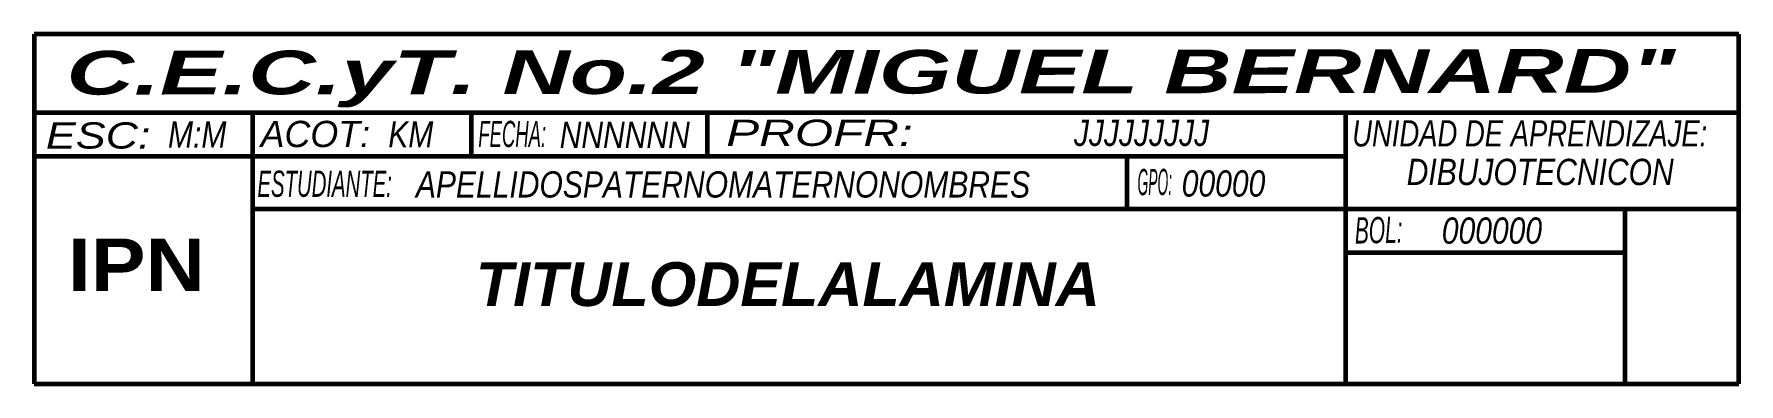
# Model space of a CAD drawing. Header units: millimetres. Extents: x 0 to 195, y 0 to 40.
import ezdxf
from ezdxf.enums import TextEntityAlignment as Align

# ---------------------------------------------------------------- set-up
doc = ezdxf.new("R2010")
doc.units = ezdxf.units.MM
doc.layers.add('Linea gruesa HB', color=255, linetype='Continuous', lineweight=60)
doc.layers.add('rotulos', color=7, linetype='Continuous', lineweight=18)
doc.styles.add('cecyt', font='', dxfattribs={"height": 5})
doc.styles.add('IPN', font='', dxfattribs={"height": 6})
doc.styles.add('nombre', font='', dxfattribs={"height": 3})
doc.styles.get('cecyt').set_extended_font_data('Arial', italic=True, bold=True)
doc.styles.get('IPN').set_extended_font_data('Arial', bold=True)
doc.styles.get('nombre').set_extended_font_data('Arial Narrow', italic=True)

msp = doc.modelspace()

# ---------------------------------------------------------------- linework, layer by layer
at = {"layer": 'Linea gruesa HB'}
for p, q in [((195, 40), (0, 40)), ((0, 40), (0, 0)), ((195, 0), (195, 40)), ((195, 31), (0, 31)), ((25, 31), (25, 0)), ((50, 31), (50, 26)), ((77, 31), (77, 26)), ((150, 31), (150, 0)), ((150, 26), (0, 26)), ((125, 26), (125, 20)), ((195, 20), (25, 20)), ((182, 0), (182, 20)), ((182, 15), (150, 15)), ((0, 0), (195, 0))]:
    msp.add_line(p, q, dxfattribs=at)

# ---------------------------------------------------------------- texts
for tag, text, height, style, p in [('M:M', 'M:M', 3, 'nombre', (15.32, 26.12)), ('KM', 'KM', 3, 'nombre', (40.51, 26.14)), ('NNNNNN', 'NNNNNN', 3, 'nombre', (60.12, 26.08)), ('JJJJJJJJJ', 'JJJJJJJJJ', 3, 'nombre', (118.94, 26.31)), ('DIBUJOTECNICON', 'DIBUJOTECNICON', 3, 'nombre', (157, 21.84)), ('APELLIDOSPATERNOMATERNONOMBRES', 'APELLIDOSPATERNOMATERNONOMBRE', 3, 'nombre', (43.67, 20.41)), ('00000', '00000', 3, 'nombre', (131.27, 20.52)), ('000000', '000000', 3, 'nombre', (161.02, 15.13)), ('TITULODELALAMINA', 'TITULODELALAMINA', 5, 'cecyt', (50.52, 7.41))]:
    msp.add_attdef(tag, text=text, height=height, dxfattribs=dict(at, style=style)).set_placement(p, align=Align.BOTTOM_LEFT)
at = {"layer": 'rotulos'}
for s, height, rotation, style, width, p, p2 in [('C.E.C.yT. No.2 "MIGUEL BERNARD"  ', 5, 0.068, 'cecyt', 1.529385, (3.71, 33.08), (193.67, 33.31)), ('GPO:', 3, 0.2474, 'nombre', 0.459738, (126.22, 21.58), (130.17, 21.6)), ('BOL:', 3, 1.1845, 'nombre', 0.696097, (151.1, 16.04), (156.55, 16.15))]:
    msp.add_text(s, height=height, rotation=rotation, dxfattribs=dict(at, style=style, width=width)).set_placement(p, p2, align=Align.FIT)
for s, height, style, width, p, p2 in [('ESC:', 3, 'nombre', 1.491014, (1.35, 26.91), (13.31, 26.91)), ('ACOT:', 3, 'nombre', 1.192305, (25.91, 27.08), (38.43, 27.08)), ('FECHA:', 3, 'nombre', 0.61622, (50.81, 27.08), (58.57, 27.08)), ('PROFR:', 3, 'nombre', 1.642289, (79.17, 27.22), (100.5, 27.22)), ('UNIDAD DE APRENDIZAJE:', 3, 'nombre', 0.912965, (150.77, 27.15), (191.38, 27.15)), ('ESTUDIANTE:', 3, 'nombre', 0.676993, (25.55, 21.39), (40.93, 21.39)), ('IPN', 6, 'IPN', 1.121751, (3.87, 10.62), (19.54, 10.62))]:
    msp.add_text(s, height=height, dxfattribs=dict(at, style=style, width=width)).set_placement(p, p2, align=Align.FIT)

doc.saveas('drawing.dxf')
